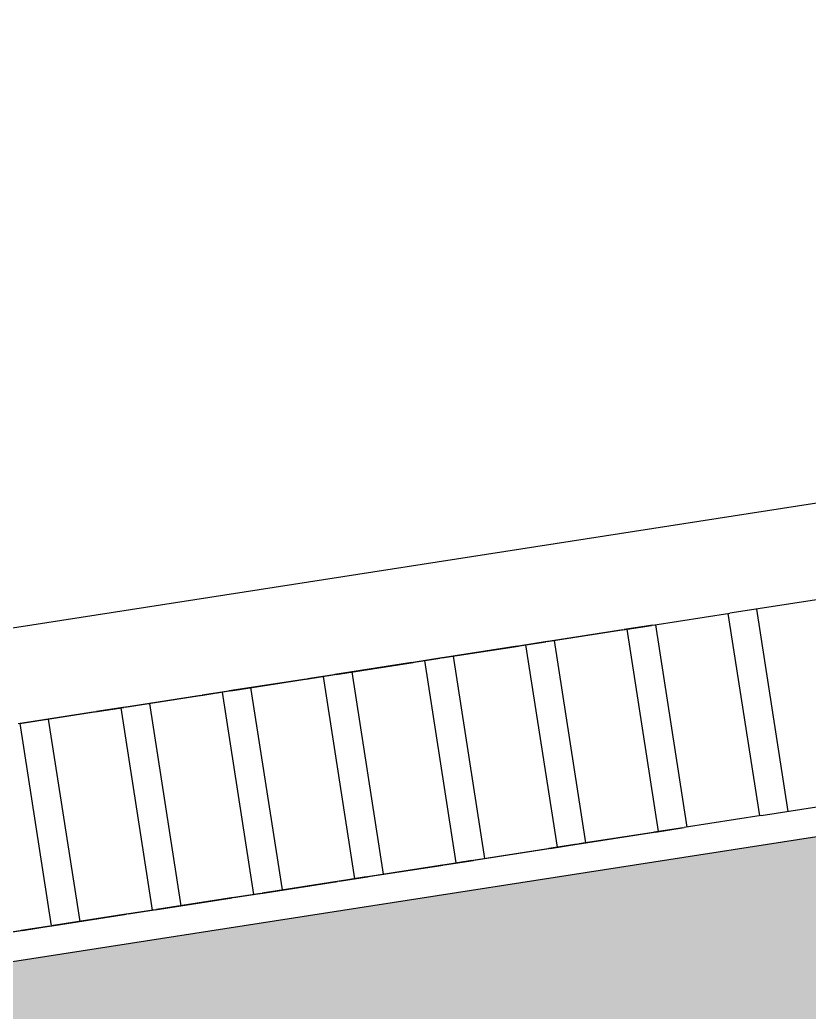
# Model space of a CAD drawing. Extents: x 396092 to 455492, y 17293 to 132793.
# Drawn here: x 439818 to 440357, y 61116 to 61794 of the extents above; entities that cross this region are included whole.
import ezdxf

# ---------------------------------------------------------------- set-up
doc = ezdxf.new("R2010")
doc.units = 0
doc.header["$LTSCALE"] = 1000
doc.header["$MEASUREMENT"] = 0
doc.layers.add('MU', color=34, linetype='Continuous')

msp = doc.modelspace()

# ---------------------------------------------------------------- hatches: boundary and pattern name
h = msp.add_hatch()
h.set_pattern_fill('HEX', color=8, scale=20)
h.set_pattern_definition([(0, (119873.977, 11692.743), (0, 32.99556), [19.05, -38.1]), (120, (119873.977, 11692.743), (-28.5749932, -16.49778), [19.05, -38.1]), (60, (119893.027, 11692.743), (-28.5749932, 16.49778), [19.05, -38.1])])
h.paths.add_polyline_path([(440676.73, 61090.11), (440594.12, 61125.03), (440514.75, 61164.51), (440438.96, 61208.41), (440391.62, 61240.09), (439648.08, 61124.6), (439682.89, 61106.41), (439851.55, 61106.41), (439851.55, 61025.2), (439919.62, 60995.1), (440079.45, 60936.23), (440244.38, 60886.85), (440413.63, 60847.19), (440586.42, 60817.45), (440761.94, 60797.76), (440939.36, 60788.22), (441117.86, 60788.86), (441296.61, 60799.68), (441474.75, 60820.64), (441587.35, 60840.35), (441698.54, 60866.28), (441915.41, 60939.42), (442013.5, 60977.74), (442119.52, 61029.59), (442221.29, 61087.39), (442318.29, 61150.83), (442410.03, 61219.61), (442468.25, 61269.53), (442434.08, 61489.49), (442421.11, 61472.25), (442373.9, 61417.65), (442322.58, 61365.6), (442267.36, 61316.36), (442208.51, 61270.13), (442146.27, 61227.14), (442080.95, 61187.58), (442012.83, 61151.62), (441942.23, 61119.43), (441792.04, 61063.93), (441691.03, 61035.69), (441598.1, 61015.07), (441504.1, 60999.5), (441409.44, 60989.04), (441314.52, 60983.73), (441219.75, 60983.61), (441125.53, 60988.67), (441032.27, 60998.88), (440940.37, 61014.21), (440850.22, 61034.58), (440762.22, 61059.92)])
h.paths.add_polyline_path([(442187.3, 61281.43), (442243.95, 61325.35), (442297.22, 61372.12), (442346.88, 61421.54), (442392.72, 61473.39), (442429.25, 61520.61), (442423.79, 61555.73), (440424.82, 61245.24), (440475.12, 61212.77), (440554.87, 61168.66), (440638.4, 61129.42), (440725.33, 61095.26), (440815.23, 61066.32), (440907.68, 61042.75), (441002.24, 61024.66), (441098.45, 61012.14), (441195.85, 61005.25), (441293.99, 61004.01), (441392.4, 61008.44), (441490.59, 61018.52), (441588.11, 61034.19), (441684.49, 61055.38), (441884.7, 61118.9), (441932.04, 61137.85), (441999.61, 61168.61), (442064.87, 61202.89), (442127.52, 61240.55)])
h.paths.add_polyline_path([(439751.55, 60639.11), (439733.49, 60638.72), (439631.29, 60630.74), (439529.56, 60617.01), (439428.79, 60597.6), (439329.44, 60572.59), (439241.45, 60545.08), (439251.69, 60479.18), (439276.33, 60478.88), (439373.08, 60483.27), (439467.2, 60492.95), (439560.29, 60507.91), (439651.94, 60528.07), (439751.55, 60556.12)])
h.paths.add_polyline_path([(439751.55, 60534.01), (439652.39, 60506.62), (439561.28, 60486.91), (439468.79, 60472.25), (439375.32, 60462.7), (439282.05, 60458.33), (439254.89, 60458.54), (439273.44, 60339.13), (439344.11, 60336.68), (439477.48, 60339.9), (439610.24, 60350.96), (439751.55, 60371.23)])
h.paths.add_polyline_path([(439311.3, 60317.1), (439276.67, 60318.35), (439305.88, 60130.29), (439311.3, 60131.14)])
h.paths.add_polyline_path([(439471.3, 60318.99), (439351.3, 60316.29), (439351.3, 60137.35), (439471.3, 60155.99)])
h.paths.add_polyline_path([(439631.3, 60333.13), (439608.94, 60329.98), (439511.3, 60322.03), (439511.3, 60162.2), (439631.3, 60180.84)])
h.paths.add_polyline_path([(439751.55, 60350.11), (439671.3, 60338.78), (439671.3, 60187.05), (439751.55, 60199.52)])
h.paths.add_polyline_path([(440598.22, 60454.74), (440512.45, 60496.94), (440423.1, 60534.01), (440330.57, 60565.78), (440235.3, 60592.11), (440137.73, 60612.87), (440038.29, 60627.97), (439937.47, 60637.34), (439851.55, 60640.37), (439851.55, 60215.05), (440757.45, 60355.76), (440680.01, 60407.6)])
h.paths.add_polyline_path([(439269.99, 60880.95), (439189.28, 60880.95), (439238.21, 60565.92), (439315.22, 60589.73)])
h.paths.add_polyline_path([(439431.91, 60880.95), (439310.47, 60880.95), (439354.08, 60600.2), (439430.88, 60619.22), (439471.38, 60626.85)])
h.paths.add_polyline_path([(439593.83, 60880.95), (439472.39, 60880.95), (439510.71, 60634.25), (439534.35, 60638.7), (439629.53, 60651.09)])
h.paths.add_polyline_path([(439751.55, 60880.95), (439741.71, 60880.95), (439634.31, 60880.95), (439669.48, 60654.53), (439743.65, 60659.93), (439751.55, 60660.06)])

# ---------------------------------------------------------------- linework, layer by layer
at = {"layer": 'MU', "color": 32, "true_color": 0xcd6928}
for p, q in [((439029.72, 61256.72), (442488.25, 61793.9)), ((441620.78, 61592.92), (440302.8, 61388.21)), ((440324.29, 61249.87), (441642.27, 61454.58)), ((440342.87, 61252.75), (440321.38, 61391.09)), ((440250.22, 61380.04), (440302.8, 61388.21)), ((440323.32, 61249.72), (440301.84, 61388.06)), ((440229.7, 61376.85), (440177.11, 61368.69)), ((440178.08, 61368.84), (440230.67, 61377)), ((440229.7, 61376.85), (440249.25, 61379.89)), ((440250.22, 61380.04), (440230.67, 61377)), ((440254.15, 61238.97), (440232.66, 61377.31)), ((440273.7, 61242.01), (440252.21, 61380.35)), ((440157.57, 61365.65), (440177.11, 61368.69)), ((440178.08, 61368.84), (440158.53, 61365.8)), ((440204.53, 61231.27), (440183.04, 61369.61)), ((440157.57, 61365.65), (440104.98, 61357.48)), ((440105.95, 61357.63), (440158.53, 61365.8)), ((440184.98, 61228.23), (440163.49, 61366.57)), ((440085.43, 61354.45), (440032.84, 61346.28)), ((440033.81, 61346.43), (440086.4, 61354.6)), ((440085.43, 61354.45), (440104.98, 61357.48)), ((440105.95, 61357.63), (440086.4, 61354.6)), ((440115.81, 61217.49), (440094.32, 61355.83)), ((440135.36, 61220.52), (440113.87, 61358.86)), ((440066.19, 61209.78), (440044.7, 61348.12)), ((440013.3, 61343.24), (439960.71, 61335.07)), ((439961.68, 61335.22), (440014.26, 61343.39)), ((440013.3, 61343.24), (440032.84, 61346.28)), ((440033.81, 61346.43), (440014.26, 61343.39)), ((440046.64, 61206.74), (440025.15, 61345.08)), ((439941.16, 61332.04), (439960.71, 61335.07)), ((439961.68, 61335.22), (439942.13, 61332.19)), ((439977.47, 61196), (439955.98, 61334.34)), ((439997.02, 61199.03), (439975.53, 61337.38)), ((439941.16, 61332.04), (439888.57, 61323.87)), ((439889.54, 61324.02), (439942.13, 61332.19)), ((439869.03, 61320.83), (439816.44, 61312.67)), ((439817.41, 61312.82), (439869.99, 61320.98)), ((439869.03, 61320.83), (439888.57, 61323.87)), ((439889.54, 61324.02), (439869.99, 61320.98)), ((439908.3, 61185.26), (439886.81, 61323.6)), ((439927.85, 61188.29), (439906.36, 61326.63)), ((439858.68, 61177.55), (439837.19, 61315.89)), ((439839.13, 61174.51), (439817.64, 61312.85)), ((440324.29, 61249.87), (440271.7, 61241.7)), ((439648.08, 61124.6), (440391.62, 61240.09)), ((440270.73, 61241.55), (440251.19, 61238.51)), ((440252.16, 61238.66), (440271.7, 61241.7)), ((440198.6, 61230.35), (440251.19, 61238.51)), ((440252.16, 61238.66), (440199.57, 61230.5)), ((440126.46, 61219.14), (440179.05, 61227.31)), ((440180.02, 61227.46), (440127.43, 61219.29)), ((440198.6, 61230.35), (440179.05, 61227.31)), ((440180.02, 61227.46), (440199.57, 61230.5)), ((440126.46, 61219.14), (440106.92, 61216.1)), ((440107.89, 61216.26), (440127.43, 61219.29)), ((440054.33, 61207.94), (440106.92, 61216.1)), ((440107.89, 61216.26), (440055.3, 61208.09)), ((440054.33, 61207.94), (440034.78, 61204.9)), ((440035.75, 61205.05), (440055.3, 61208.09)), ((439982.19, 61196.73), (440034.78, 61204.9)), ((440035.75, 61205.05), (439983.16, 61196.88)), ((439910.06, 61185.53), (439962.65, 61193.7)), ((439963.62, 61193.85), (439911.03, 61185.68)), ((439982.19, 61196.73), (439962.65, 61193.7)), ((439963.62, 61193.85), (439983.16, 61196.88)), ((439910.06, 61185.53), (439890.51, 61182.49)), ((439891.48, 61182.64), (439911.03, 61185.68)), ((439837.92, 61174.32), (439890.51, 61182.49)), ((439891.48, 61182.64), (439838.89, 61174.47)), ((439765.79, 61163.12), (439818.38, 61171.29)), ((439819.35, 61171.44), (439766.76, 61163.27)), ((439837.92, 61174.32), (439818.38, 61171.29)), ((439819.35, 61171.44), (439838.89, 61174.47))]:
    msp.add_line(p, q, dxfattribs=at)

doc.saveas('drawing.dxf')
